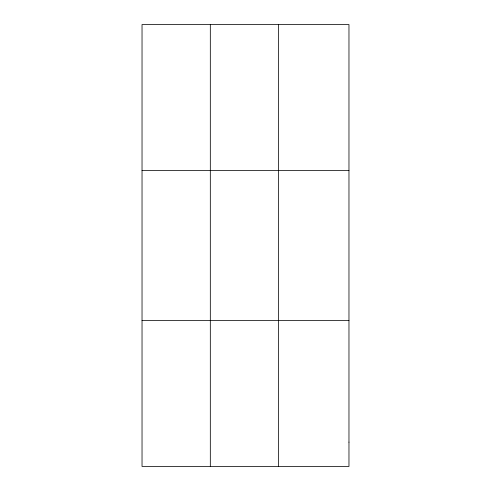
<?xml version="1.0" encoding="UTF-8"?>
<svg xmlns="http://www.w3.org/2000/svg" width="491" height="491" viewBox="0 0 491 491"><rect width="100%" height="100%" fill="white"/><g stroke="black" fill="none" stroke-linecap="round" stroke-linejoin="round"><path stroke-width="0.74" d="M210.32 466.45L210.32 24.55M278.612 466.45L278.612 24.55M142.034 170.377L348.966 170.377M142.034 320.623L348.966 320.623M348.966 442.146L348.966 466.45L142.034 466.45L142.034 24.55L348.966 24.55L348.966 442.146"/></g></svg>
